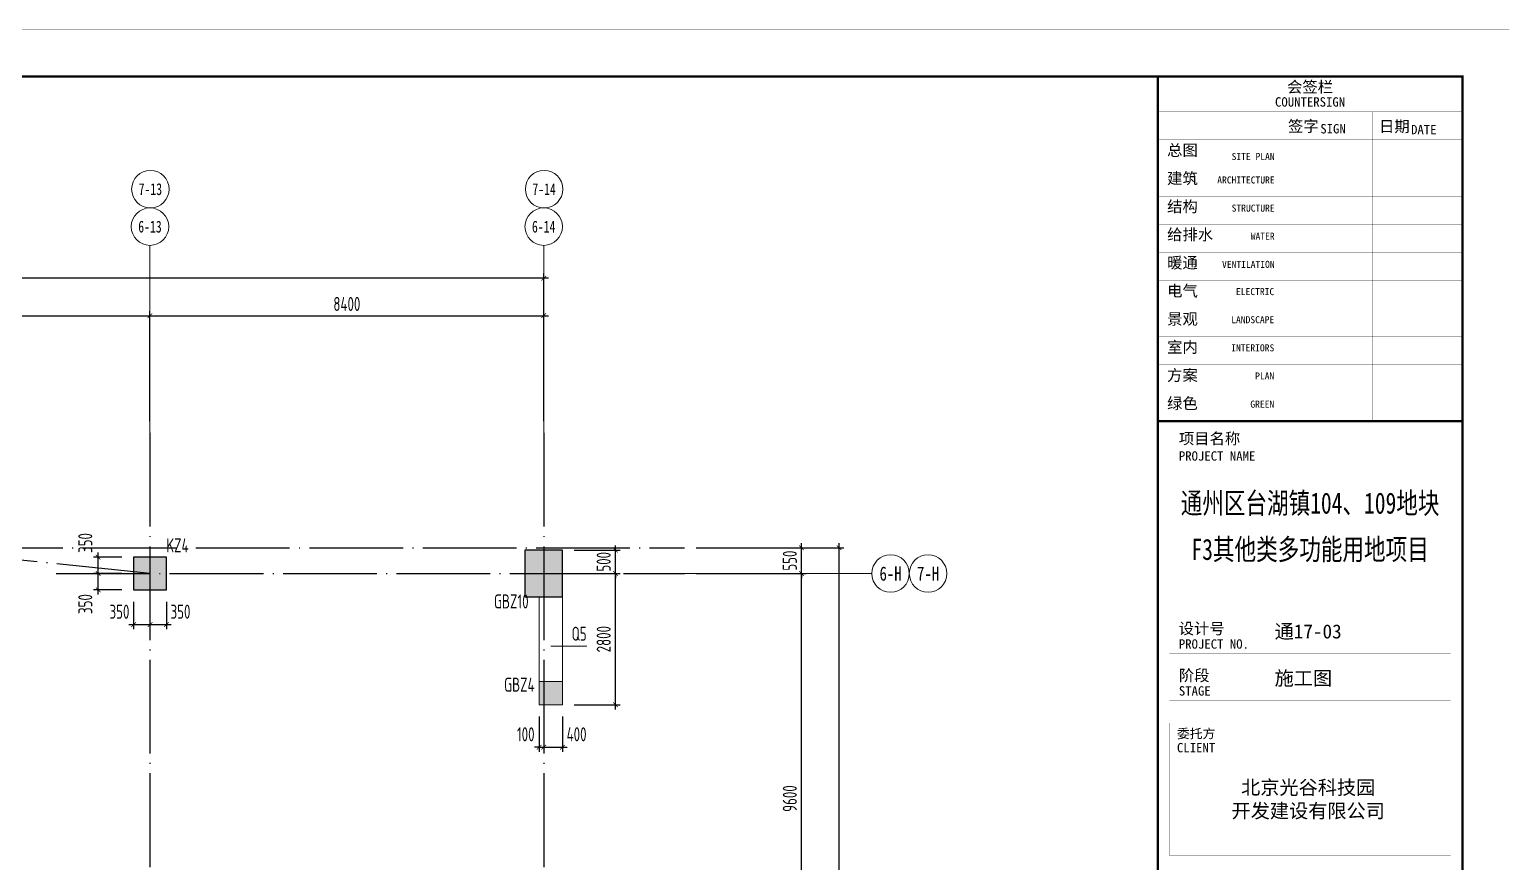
# Model space of a CAD drawing. Header units: millimetres. Extents: x -202076 to 1082610, y -439651 to 179350.
# Drawn here: x 141974 to 173545, y 58557 to 76322 of the extents above; entities that cross this region are included whole.
import ezdxf
from ezdxf.enums import TextEntityAlignment as Align

# ---------------------------------------------------------------- set-up
doc = ezdxf.new("R2010")
doc.units = ezdxf.units.MM
doc.header["$LTSCALE"] = 1000
doc.linetypes.add('DOTE', pattern=[2.42, 2, -0.2, 0.02, -0.2])
doc.linetypes.add('短虚线', pattern=[187.5, 125, -62.5])
for name, color, linetype in [('02-TEXT_轴号', 7, 'Continuous'), ('A_AXIS-轴线', 36, 'DOTE'), ('AXIS_TEXT', 7, 'Continuous'), ('COLU', 5, 'Continuous')]:
    doc.layers.add(name, color=color, linetype=linetype)
for name, color, linetype, lineweight in [('COLU_TEXT', 6, 'Continuous', 0), ('DIM', 3, 'Continuous', 0), ('WALL', 2, 'Continuous', 0), ('墙柱名称编号', 7, 'Continuous', 18), ('墙柱轮廓', 7, 'Continuous', 18), ('墙身名称编号', 3, 'Continuous', 18), ('墙身标注引线', 3, 'Continuous', 18), ('边缘构件填充', 253, 'Continuous', 18)]:
    doc.layers.add(name, color=color, linetype=linetype, lineweight=lineweight)
doc.styles.add('_TCH_AXIS', font='STXIHEI.TTF', dxfattribs={"width": 0.75})
doc.styles.add('COMPLEX', font='COMPLEX')
doc.styles.add('TSSD_Dimension', font='tssdeng.shx', dxfattribs={"width": 0.7, "bigfont": 'hztxt.shx'})
doc.styles.add('TSSD_Rein', font='tssdeng.shx', dxfattribs={"width": 0.7, "bigfont": 'hztxt.shx'})
doc.styles.add('图签信息$0$华文细黑', font='STXIHEI.TTF', dxfattribs={"height": 10})
doc.dimstyles.new('TSSD_100_100', dxfattribs={"dimtxt": 300, "dimasz": 100, "dimexe": 100, "dimexo": 250, "dimgap": 100, "dimtad": 1, "dimdec": 0, "dimzin": 0, "dimdsep": 46, "dimtxsty": 'TSSD_Dimension', "dimblk": 'ARCHTICK', "dimcen": 0, "dimdle": 100, "dimclrt": 7, "dimadec": 0, "dimazin": 0, "dimtfac": 1, "dimtdec": 0, "dimtix": 1, "dimtmove": 2, "dimatfit": 3, "dimfxl": 1, "dimtolj": 1, "dimtzin": 0, "dimarcsym": 0})

# ---------------------------------------------------------------- blocks, each defined once
blk = doc.blocks.new('_AXISO')
blk.add_circle((0, 0), 0.5)
at = {"layer": 'AXIS_TEXT', "style": 'COMPLEX', "width": 1.041667}
blk.add_attdef('A', text='', height=0.56, dxfattribs=at).set_placement((-0.25, -0.28), (0.25, -0.28), align=Align.FIT)
blk = doc.blocks.new('图签信息')
at = {"const_width": 0.5}
for points in [[(-65, 574), (-65, 500.5), (0, 500.5), (0, 574)], [(-65, 0), (0, 0), (0, 500.5), (-65, 500.5)]]:
    blk.add_lwpolyline(points, close=True, dxfattribs=at)
at = {"const_width": 0.05}
for points in [[(-65, 566.5), (0, 566.5)], [(-39.14, 566.5), (-39.14, 500.5)], [(-19.1, 566.5), (-19.1, 500.5)], [(-65, 560.5), (0, 560.5)], [(-65, 554.5), (0, 554.5)], [(-65, 548.5), (0, 548.5)], [(-65, 542.5), (0, 542.5)], [(-65, 536.5), (0, 536.5)], [(-65, 530.5), (0, 530.5)], [(-65, 524.5), (0, 524.5)], [(-65, 518.5), (0, 518.5)], [(-65, 512.5), (0, 512.5)], [(-65, 512.5), (0, 512.5)], [(-65, 506.5), (0, 506.5)], [(-65, 500.5), (0, 500.5)], [(-62.5, 450.87), (-2.5, 450.87)], [(-62.5, 440.87), (-2.5, 440.87)], [(-2.5, 407.85), (-2.5, 436.12), (-62.5, 436.12), (-62.5, 407.85)], [(-62.5, 407.85), (-2.5, 407.85)]]:
    blk.add_lwpolyline(points, dxfattribs=at)
at = {"style": '图签信息$0$华文细黑'}
for s, height, p in [('会签栏', 2.4, (-32.5, 573)), ('COUNTERSIGN', 2, (-32.5, 569.6))]:
    blk.add_text(s, height=height, dxfattribs=at).set_placement(p, align=Align.TOP_CENTER)
for s, height, p in [('签字', 2.4, (-37.22, 564.63)), ('SIGN', 2, (-30.32, 563.88)), ('日期', 2.4, (-17.79, 564.58)), ('DATE', 2, (-10.96, 563.7)), ('总图', 2.4, (-63, 559.5)), ('建筑', 2.4, (-63, 553.5)), ('结构', 2.4, (-63, 547.5)), ('给排水', 2.4, (-63, 541.5)), ('暖通', 2.4, (-63, 535.5)), ('电气', 2.4, (-63, 529.5)), ('景观', 2.4, (-63, 523.5)), ('室内', 2.4, (-63, 517.5)), ('方案', 2.4, (-63, 511.5)), ('绿色', 2.4, (-63, 505.5)), ('项目名称', 2.4, (-60.5, 498)), ('PROJECT NAME', 2, (-60.5, 494.08)), ('设计号', 2.4, (-60.54, 457.48)), ('PROJECT NO.', 2, (-60.5, 453.97)), ('阶段', 2.4, (-60.5, 447.47)), ('STAGE', 2, (-60.5, 443.97)), ('委托方', 2, (-60.9, 434.86)), ('CLIENT', 2, (-60.9, 431.86))]:
    blk.add_text(s, height=height, dxfattribs=at).set_placement(p, align=Align.TOP_LEFT)
for s, p in [('SITE PLAN', (-40.06, 557.7)), ('ARCHITECTURE', (-40.06, 552.7)), ('STRUCTURE', (-40.06, 546.7)), ('WATER', (-40.06, 540.7)), ('VENTILATION', (-40.06, 534.7)), ('ELECTRIC', (-40.14, 528.89)), ('LANDSCAPE', (-40.14, 522.89)), ('INTERIORS', (-40.14, 516.89)), ('PLAN', (-40.14, 510.89)), ('GREEN', (-40.14, 504.89))]:
    blk.add_text(s, height=1.5, dxfattribs=at).set_placement(p, align=Align.TOP_RIGHT)
at = {"color": 4, "style": '图签信息$0$华文细黑', "width": 0.75}
for s, p in [('通州区台湖镇104、109地块', (-32.5, 480.78)), ('F3其他类多功能用地项目', (-32.5, 470.91))]:
    blk.add_text(s, height=4.5, dxfattribs=at).set_placement(p, align=Align.CENTER)
at = {"color": 4, "ltscale": 0.001, "char_height": 3, "width": 58.4895, "style": '图签信息$0$华文细黑'}
for s, insert, attachment_point in [('通17-03', (-40.06, 455.51), 4), ('施工图', (-40.06, 445.51), 4), ('北京光谷科技园\\P开发建设有限公司', (-32.9, 419.71), 5)]:
    blk.add_mtext(s, dxfattribs=dict(at, insert=insert, attachment_point=attachment_point))
blk = doc.blocks.new('图签-A1')
at = {"color": 2}
blk.add_blockref('图签信息', (0, 0), dxfattribs=at)
blk = doc.blocks.new('_ARCHTICK')
at = {"color": 0, "linetype": 'ByBlock', "const_width": 0.15}
blk.add_lwpolyline([(-0.5, -0.5), (0.5, 0.5)], dxfattribs=at)
blk = doc.blocks.new('*D15')
at = {"layer": 'Defpoints', "color": 0, "transparency": 16777216}
for p in [(155943, 64719), (158443, 64719), (155943, 55119)]:
    blk.add_point(p, dxfattribs=at)
at = {"layer": 'DIM', "color": 0, "lineweight": -2, "transparency": 16777216}
for p, q in [((158443, 55019), (158443, 64819)), ((156193, 64719), (158543, 64719)), ((156193, 55119), (158543, 55119))]:
    blk.add_line(p, q, dxfattribs=at)
at = {"layer": 'DIM', "color": 0, "lineweight": -2, "transparency": 16777216, "xscale": 100, "yscale": 100, "zscale": 100}
for p, rotation in [((158443, 64719), 90), ((158443, 55119), 270)]:
    blk.add_blockref('_ARCHTICK', p, dxfattribs=dict(at, rotation=rotation))
at = {"layer": 'DIM', "color": 7, "transparency": 16777216, "insert": (158193, 59919), "char_height": 300, "attachment_point": 5, "rotation": 90, "style": 'TSSD_Dimension'}
blk.add_mtext('\\A1;9600', dxfattribs=at)
blk = doc.blocks.new('*D16')
at = {"layer": 'Defpoints', "color": 0, "transparency": 16777216}
for p in [(155943, 65269), (159243, 65269), (155943, 45519)]:
    blk.add_point(p, dxfattribs=at)
at = {"layer": 'DIM', "color": 0, "lineweight": -2, "transparency": 16777216}
for p, q in [((159243, 45419), (159243, 65369)), ((156193, 65269), (159343, 65269)), ((156193, 45519), (159343, 45519))]:
    blk.add_line(p, q, dxfattribs=at)
at = {"layer": 'DIM', "color": 0, "lineweight": -2, "transparency": 16777216, "xscale": 100, "yscale": 100, "zscale": 100}
for p, rotation in [((159243, 65269), 90), ((159243, 45519), 270)]:
    blk.add_blockref('_ARCHTICK', p, dxfattribs=dict(at, rotation=rotation))
at = {"layer": 'DIM', "color": 7, "transparency": 16777216, "insert": (158993, 55394), "char_height": 300, "attachment_point": 5, "rotation": 90, "style": 'TSSD_Dimension'}
blk.add_mtext('\\A1;19750', dxfattribs=at)
blk = doc.blocks.new('*D17')
at = {"layer": 'Defpoints', "color": 0, "transparency": 16777216}
for p in [(155943, 65269), (158443, 65269), (155943, 64719)]:
    blk.add_point(p, dxfattribs=at)
at = {"layer": 'DIM', "color": 0, "lineweight": -2, "transparency": 16777216}
for p, q in [((158443, 65269), (158443, 65369)), ((156193, 65269), (158543, 65269)), ((158443, 64719), (158443, 65269)), ((156193, 64719), (158543, 64719)), ((158443, 64719), (158443, 64619))]:
    blk.add_line(p, q, dxfattribs=at)
at = {"layer": 'DIM', "color": 0, "lineweight": -2, "transparency": 16777216, "xscale": 100, "yscale": 100, "zscale": 100}
for p, rotation in [((158443, 65269), 270), ((158443, 64719), 90)]:
    blk.add_blockref('_ARCHTICK', p, dxfattribs=dict(at, rotation=rotation))
at = {"layer": 'DIM', "color": 7, "transparency": 16777216, "insert": (158193, 64994), "char_height": 300, "attachment_point": 5, "rotation": 90, "style": 'TSSD_Dimension'}
blk.add_mtext('\\A1;550', dxfattribs=at)
blk = doc.blocks.new('*D29')
at = {"layer": 'Defpoints', "color": 0, "transparency": 16777216}
for p in [(144543, 70219), (136143, 67719), (144543, 67719)]:
    blk.add_point(p, dxfattribs=at)
at = {"layer": 'DIM', "color": 0, "lineweight": -2, "transparency": 16777216}
for p, q in [((136043, 70219), (144643, 70219)), ((136143, 67969), (136143, 70319)), ((144543, 67969), (144543, 70319))]:
    blk.add_line(p, q, dxfattribs=at)
at = {"layer": 'DIM', "color": 0, "lineweight": -2, "transparency": 16777216, "xscale": 100, "yscale": 100, "zscale": 100, "rotation": 180}
blk.add_blockref('_ARCHTICK', (136143, 70219), dxfattribs=at)
at = {"layer": 'DIM', "color": 0, "lineweight": -2, "transparency": 16777216, "xscale": 100, "yscale": 100, "zscale": 100}
blk.add_blockref('_ARCHTICK', (144543, 70219), dxfattribs=at)
at = {"layer": 'DIM', "color": 7, "transparency": 16777216, "insert": (140343, 70469), "char_height": 300, "attachment_point": 5, "style": 'TSSD_Dimension'}
blk.add_mtext('\\A1;8400', dxfattribs=at)
blk = doc.blocks.new('*D30')
at = {"layer": 'Defpoints', "color": 0, "transparency": 16777216}
for p in [(152943, 70219), (144543, 67719), (152943, 67719)]:
    blk.add_point(p, dxfattribs=at)
at = {"layer": 'DIM', "color": 0, "lineweight": -2, "transparency": 16777216}
for p, q in [((144443, 70219), (153043, 70219)), ((144543, 67969), (144543, 70319)), ((152943, 67969), (152943, 70319))]:
    blk.add_line(p, q, dxfattribs=at)
at = {"layer": 'DIM', "color": 0, "lineweight": -2, "transparency": 16777216, "xscale": 100, "yscale": 100, "zscale": 100, "rotation": 180}
blk.add_blockref('_ARCHTICK', (144543, 70219), dxfattribs=at)
at = {"layer": 'DIM', "color": 0, "lineweight": -2, "transparency": 16777216, "xscale": 100, "yscale": 100, "zscale": 100}
blk.add_blockref('_ARCHTICK', (152943, 70219), dxfattribs=at)
at = {"layer": 'DIM', "color": 7, "transparency": 16777216, "insert": (148743, 70469), "char_height": 300, "attachment_point": 5, "style": 'TSSD_Dimension'}
blk.add_mtext('\\A1;8400', dxfattribs=at)
blk = doc.blocks.new('*D31')
at = {"layer": 'Defpoints', "color": 0, "transparency": 16777216}
for p in [(102543, 71019), (102543, 67719), (152943, 67719)]:
    blk.add_point(p, dxfattribs=at)
at = {"layer": 'DIM', "color": 0, "lineweight": -2, "transparency": 16777216}
for p, q in [((102543, 67969), (102543, 71119)), ((152943, 67969), (152943, 71119)), ((153043, 71019), (102443, 71019))]:
    blk.add_line(p, q, dxfattribs=at)
at = {"layer": 'DIM', "color": 0, "lineweight": -2, "transparency": 16777216, "xscale": 100, "yscale": 100, "zscale": 100, "rotation": 180}
blk.add_blockref('_ARCHTICK', (102543, 71019), dxfattribs=at)
at = {"layer": 'DIM', "color": 0, "lineweight": -2, "transparency": 16777216, "xscale": 100, "yscale": 100, "zscale": 100}
blk.add_blockref('_ARCHTICK', (152943, 71019), dxfattribs=at)
at = {"layer": 'DIM', "color": 7, "transparency": 16777216, "insert": (127743, 71269), "char_height": 300, "attachment_point": 5, "style": 'TSSD_Dimension'}
blk.add_mtext('\\A1;50400', dxfattribs=at)
blk = doc.blocks.new('*D64')
at = {"layer": 'Defpoints', "color": 0, "transparency": 16777216}
for p in [(153343, 64719), (154472, 64719), (153343, 61919)]:
    blk.add_point(p, dxfattribs=at)
at = {"layer": 'DIM', "color": 0, "lineweight": -2, "transparency": 16777216}
for p, q in [((154472, 61819), (154472, 64819)), ((153593, 64719), (154572, 64719)), ((153593, 61919), (154572, 61919))]:
    blk.add_line(p, q, dxfattribs=at)
at = {"layer": 'DIM', "color": 0, "lineweight": -2, "transparency": 16777216, "xscale": 100, "yscale": 100, "zscale": 100}
for p, rotation in [((154472, 64719), 90), ((154472, 61919), 270)]:
    blk.add_blockref('_ARCHTICK', p, dxfattribs=dict(at, rotation=rotation))
at = {"layer": 'DIM', "color": 7, "transparency": 16777216, "insert": (154222, 63319), "char_height": 300, "attachment_point": 5, "rotation": 90, "style": 'TSSD_Dimension'}
blk.add_mtext('\\A1;2800', dxfattribs=at)
blk = doc.blocks.new('*D65')
at = {"layer": 'Defpoints', "color": 0, "transparency": 16777216}
for p in [(153343, 65219), (154472, 65219), (153343, 64719)]:
    blk.add_point(p, dxfattribs=at)
at = {"layer": 'DIM', "color": 0, "lineweight": -2, "transparency": 16777216}
for p, q in [((153593, 65219), (154572, 65219)), ((154472, 65219), (154472, 65319)), ((154472, 64719), (154472, 65219)), ((153593, 64719), (154572, 64719)), ((154472, 64719), (154472, 64619))]:
    blk.add_line(p, q, dxfattribs=at)
at = {"layer": 'DIM', "color": 0, "lineweight": -2, "transparency": 16777216, "xscale": 100, "yscale": 100, "zscale": 100}
for p, rotation in [((154472, 65219), 270), ((154472, 64719), 90)]:
    blk.add_blockref('_ARCHTICK', p, dxfattribs=dict(at, rotation=rotation))
at = {"layer": 'DIM', "color": 7, "transparency": 16777216, "insert": (154222, 64969), "char_height": 300, "attachment_point": 5, "rotation": 90, "style": 'TSSD_Dimension'}
blk.add_mtext('\\A1;500', dxfattribs=at)
blk = doc.blocks.new('*D68')
at = {"layer": 'Defpoints', "color": 0, "transparency": 16777216}
for p in [(152843, 61919), (152943, 61919), (152943, 61015)]:
    blk.add_point(p, dxfattribs=at)
at = {"layer": 'DIM', "color": 0, "lineweight": -2, "transparency": 16777216}
for p, q in [((152843, 61669), (152843, 60915)), ((152943, 61669), (152943, 60915)), ((152843, 61015), (152743, 61015)), ((152843, 61015), (152943, 61015)), ((152943, 61015), (153043, 61015))]:
    blk.add_line(p, q, dxfattribs=at)
at = {"layer": 'DIM', "color": 0, "lineweight": -2, "transparency": 16777216, "xscale": 100, "yscale": 100, "zscale": 100}
blk.add_blockref('_ARCHTICK', (152843, 61015), dxfattribs=at)
at = {"layer": 'DIM', "color": 0, "lineweight": -2, "transparency": 16777216, "xscale": 100, "yscale": 100, "zscale": 100, "rotation": 180}
blk.add_blockref('_ARCHTICK', (152943, 61015), dxfattribs=at)
at = {"layer": 'DIM', "color": 7, "transparency": 16777216, "insert": (152560, 61290), "char_height": 300, "attachment_point": 5, "style": 'TSSD_Dimension'}
blk.add_mtext('\\A1;100', dxfattribs=at)
blk = doc.blocks.new('*D69')
at = {"layer": 'Defpoints', "color": 0, "transparency": 16777216}
for p in [(152943, 61919), (153343, 61919), (153343, 61015)]:
    blk.add_point(p, dxfattribs=at)
at = {"layer": 'DIM', "color": 0, "lineweight": -2, "transparency": 16777216}
for p, q in [((152943, 61669), (152943, 60915)), ((153343, 61669), (153343, 60915)), ((152843, 61015), (153443, 61015))]:
    blk.add_line(p, q, dxfattribs=at)
at = {"layer": 'DIM', "color": 0, "lineweight": -2, "transparency": 16777216, "xscale": 100, "yscale": 100, "zscale": 100, "rotation": 180}
blk.add_blockref('_ARCHTICK', (152943, 61015), dxfattribs=at)
at = {"layer": 'DIM', "color": 0, "lineweight": -2, "transparency": 16777216, "xscale": 100, "yscale": 100, "zscale": 100}
blk.add_blockref('_ARCHTICK', (153343, 61015), dxfattribs=at)
at = {"layer": 'DIM', "color": 7, "transparency": 16777216, "insert": (153644, 61290), "char_height": 300, "attachment_point": 5, "style": 'TSSD_Dimension'}
blk.add_mtext('\\A1;400', dxfattribs=at)
blk = doc.blocks.new('*D110')
at = {"layer": 'Defpoints', "color": 0, "transparency": 16777216}
for p in [(143437, 65069), (144193, 65069), (144193, 64719)]:
    blk.add_point(p, dxfattribs=at)
at = {"layer": 'DIM', "color": 0, "lineweight": -2, "transparency": 16777216}
for p, q in [((143943, 65069), (143337, 65069)), ((143437, 64619), (143437, 65169)), ((143943, 64719), (143337, 64719))]:
    blk.add_line(p, q, dxfattribs=at)
at = {"layer": 'DIM', "color": 0, "lineweight": -2, "transparency": 16777216, "xscale": 100, "yscale": 100, "zscale": 100}
for p, rotation in [((143437, 65069), 90), ((143437, 64719), 270)]:
    blk.add_blockref('_ARCHTICK', p, dxfattribs=dict(at, rotation=rotation))
at = {"layer": 'DIM', "color": 7, "transparency": 16777216, "insert": (143162, 65370), "char_height": 300, "attachment_point": 5, "rotation": 90, "style": 'TSSD_Dimension'}
blk.add_mtext('\\A1;350', dxfattribs=at)
blk = doc.blocks.new('*D111')
at = {"layer": 'Defpoints', "color": 0, "transparency": 16777216}
for p in [(144193, 64369), (144543, 64369), (144543, 63630)]:
    blk.add_point(p, dxfattribs=at)
at = {"layer": 'DIM', "color": 0, "lineweight": -2, "transparency": 16777216}
for p, q in [((144193, 64119), (144193, 63530)), ((144543, 64119), (144543, 63530)), ((144093, 63630), (144643, 63630))]:
    blk.add_line(p, q, dxfattribs=at)
at = {"layer": 'DIM', "color": 0, "lineweight": -2, "transparency": 16777216, "xscale": 100, "yscale": 100, "zscale": 100, "rotation": 180}
blk.add_blockref('_ARCHTICK', (144193, 63630), dxfattribs=at)
at = {"layer": 'DIM', "color": 0, "lineweight": -2, "transparency": 16777216, "xscale": 100, "yscale": 100, "zscale": 100}
blk.add_blockref('_ARCHTICK', (144543, 63630), dxfattribs=at)
at = {"layer": 'DIM', "color": 7, "transparency": 16777216, "insert": (143892, 63905), "char_height": 300, "attachment_point": 5, "style": 'TSSD_Dimension'}
blk.add_mtext('\\A1;350', dxfattribs=at)
blk = doc.blocks.new('*D112')
at = {"layer": 'Defpoints', "color": 0, "transparency": 16777216}
for p in [(144543, 64369), (144893, 64369), (144893, 63630)]:
    blk.add_point(p, dxfattribs=at)
at = {"layer": 'DIM', "color": 0, "lineweight": -2, "transparency": 16777216}
for p, q in [((144543, 64119), (144543, 63530)), ((144893, 64119), (144893, 63530)), ((144443, 63630), (144993, 63630))]:
    blk.add_line(p, q, dxfattribs=at)
at = {"layer": 'DIM', "color": 0, "lineweight": -2, "transparency": 16777216, "xscale": 100, "yscale": 100, "zscale": 100, "rotation": 180}
blk.add_blockref('_ARCHTICK', (144543, 63630), dxfattribs=at)
at = {"layer": 'DIM', "color": 0, "lineweight": -2, "transparency": 16777216, "xscale": 100, "yscale": 100, "zscale": 100}
blk.add_blockref('_ARCHTICK', (144893, 63630), dxfattribs=at)
at = {"layer": 'DIM', "color": 7, "transparency": 16777216, "insert": (145194, 63905), "char_height": 300, "attachment_point": 5, "style": 'TSSD_Dimension'}
blk.add_mtext('\\A1;350', dxfattribs=at)
blk = doc.blocks.new('*D113')
at = {"layer": 'Defpoints', "color": 0, "transparency": 16777216}
for p in [(143437, 64719), (144193, 64719), (144193, 64369)]:
    blk.add_point(p, dxfattribs=at)
at = {"layer": 'DIM', "color": 0, "lineweight": -2, "transparency": 16777216}
for p, q in [((143437, 64269), (143437, 64819)), ((143943, 64719), (143337, 64719)), ((143943, 64369), (143337, 64369))]:
    blk.add_line(p, q, dxfattribs=at)
at = {"layer": 'DIM', "color": 0, "lineweight": -2, "transparency": 16777216, "xscale": 100, "yscale": 100, "zscale": 100}
for p, rotation in [((143437, 64719), 90), ((143437, 64369), 270)]:
    blk.add_blockref('_ARCHTICK', p, dxfattribs=dict(at, rotation=rotation))
at = {"layer": 'DIM', "color": 7, "transparency": 16777216, "insert": (143162, 64068), "char_height": 300, "attachment_point": 5, "rotation": 90, "style": 'TSSD_Dimension'}
blk.add_mtext('\\A1;350', dxfattribs=at)
blk = doc.blocks.new('图框-A1')
for points, const_width in [([(0, 0), (841, 0), (841, 594), (0, 594)], 0.05), ([(766, 584), (25, 584), (25, 10), (766, 10)], 0.5)]:
    blk.add_lwpolyline(points, close=True, dxfattribs=dict(const_width=const_width))

msp = doc.modelspace()

# ---------------------------------------------------------------- hatches: boundary and pattern name
at = {"layer": '边缘构件填充'}
h = msp.add_hatch(color=256, dxfattribs=at)
h.dxf.hatch_style = 1
h.paths.add_polyline_path([(144892.7, 65069), (144192.7, 65069), (144192.7, 64369), (144892.7, 64369)])
h = msp.add_hatch(color=256, dxfattribs=at)
h.dxf.hatch_style = 1
h.paths.add_polyline_path([(152542.7, 65219), (152542.7, 64219)], flags=0)
h.paths.add_polyline_path([(152542.7, 64219), (152542.7, 65219), (153342.7, 65219), (153342.7, 64219)], flags=17)
h = msp.add_hatch(color=256, dxfattribs=at)
h.dxf.hatch_style = 1
h.paths.add_polyline_path([(152542.7, 65219), (152542.7, 64219), (153342.7, 64219), (153342.7, 65219)], flags=17)
h.paths.add_polyline_path([(152542.7, 65219), (152542.7, 64219)], flags=0)
h = msp.add_hatch(color=256, dxfattribs=at)
h.dxf.hatch_style = 1
h.paths.add_polyline_path([(153342.7, 62419), (152842.7, 62419), (152842.7, 61919), (153342.7, 61919)], flags=17)
h.paths.add_polyline_path([(153342.7, 61919), (153342.7, 62419)], flags=0)

# ---------------------------------------------------------------- linework, layer by layer
at = {"layer": 'A_AXIS-轴线'}
for p, q in [((144542.7, 67719), (144542.7, 42519)), ((152942.7, 67719), (152942.7, 42519)), ((144542.7, 64719), (139192.7, 65269))]:
    msp.add_line(p, q, dxfattribs=at)
for points in [[(99542.7, 65269), (155943, 65269)], [(142542.7, 64719), (155943, 64719)]]:
    msp.add_lwpolyline(points, dxfattribs=at)
at = {"layer": 'COLU'}
for points in [[(144892.7, 65069), (144192.7, 65069), (144192.7, 64369), (144892.7, 64369)], [(153342.7, 65219), (152542.7, 65219), (152542.7, 64219), (153342.7, 64219)]]:
    msp.add_lwpolyline(points, close=True, dxfattribs=at)
at = {"layer": 'DIM'}
for p, q in [((144542.7, 67719), (144542.7, 71719)), ((152942.7, 67719), (152942.7, 71719)), ((155943, 64719), (159943, 64719))]:
    msp.add_line(p, q, dxfattribs=at)
at = {"layer": 'WALL'}
msp.add_lwpolyline([(152842.7, 64219), (152842.7, 61919), (153342.7, 61919), (153342.7, 64219), (153342.7, 61919)], dxfattribs=at)
at = {"layer": '墙柱轮廓'}
msp.add_lwpolyline([(152542.7, 65219), (152542.7, 64219), (152542.7, 65219), (153342.7, 65219), (153342.7, 64219), (152542.7, 64219)], dxfattribs=at)
at = {"layer": '墙柱轮廓', "linetype": '短虚线'}
msp.add_lwpolyline([(153342.7, 62419), (152842.7, 62419), (152842.7, 61919), (153342.7, 61919), (153342.7, 62419), (153342.7, 61919)], dxfattribs=at)
at = {"layer": '墙身标注引线'}
msp.add_line((153092.7, 63169), (153863.8, 63169), dxfattribs=at)

# ---------------------------------------------------------------- block references
at = {"xscale": 100, "yscale": 100, "zscale": 100}
for name, p in [('图框-A1', (89442.7, 16919)), ('图签-A1', (172542.7, 17919))]:
    msp.add_blockref(name, p, dxfattribs=at)
at = {"layer": 'DIM'}
ref = msp.add_blockref('_AXISO', (144551.2, 72918.9), dxfattribs=dict(at, xscale=800, yscale=800, zscale=800))
ref.add_attrib('A', '7-13', dxfattribs={"layer": '02-TEXT_轴号', "height": 252.11, "style": '_TCH_AXIS', "width": 0.743037}).set_placement((144301.1, 72792.9), (144801.2, 72792.9), align=Align.FIT)
ref = msp.add_blockref('_AXISO', (152951.2, 72918.9), dxfattribs=dict(at, xscale=800, yscale=800, zscale=800))
ref.add_attrib('A', '7-14', dxfattribs={"layer": '02-TEXT_轴号', "height": 252.11, "style": '_TCH_AXIS', "width": 0.743037}).set_placement((152701.1, 72792.9), (153201.2, 72792.9), align=Align.FIT)
ref = msp.add_blockref('_AXISO', (144542.7, 72119), dxfattribs=dict(at, xscale=800, yscale=800, zscale=800))
ref.add_attrib('A', '6-13', dxfattribs={"layer": '02-TEXT_轴号', "height": 252.11, "style": '_TCH_AXIS', "width": 0.743037}).set_placement((144292.6, 71992.9), (144792.7, 71992.9), align=Align.FIT)
ref = msp.add_blockref('_AXISO', (152942.7, 72119), dxfattribs=dict(at, xscale=800, yscale=800, zscale=800))
ref.add_attrib('A', '6-14', dxfattribs={"layer": '02-TEXT_轴号', "height": 252.11, "style": '_TCH_AXIS', "width": 0.743037}).set_placement((152692.6, 71992.9), (153192.7, 71992.9), align=Align.FIT)
ref = msp.add_blockref('_AXISO', (160343, 64719), dxfattribs=dict(at, xscale=800, yscale=800, zscale=800))
ref.add_attrib('A', '6-H', dxfattribs={"layer": '02-TEXT_轴号', "height": 302.12, "style": '_TCH_AXIS', "width": 0.743037}).set_placement((160107.2, 64567.9), (160578.8, 64567.9), align=Align.FIT)
ref = msp.add_blockref('_AXISO', (161143, 64719), dxfattribs=dict(at, xscale=800, yscale=800, zscale=800))
ref.add_attrib('A', '7-H', dxfattribs={"layer": '02-TEXT_轴号', "height": 296.95, "style": '_TCH_AXIS', "width": 0.761209}).set_placement((160905.6, 64570.5), (161380.4, 64570.5), align=Align.FIT)

# ---------------------------------------------------------------- texts
at = {"layer": 'COLU_TEXT', "linetype": 'Continuous', "style": 'TSSD_Rein', "width": 0.7}
msp.add_text('KZ4', height=300, dxfattribs=at).set_placement((144892.7, 65169))
at = {"layer": '墙柱名称编号', "color": 2, "linetype": 'Continuous', "style": 'TSSD_Rein', "width": 0.7}
for s, p in [('GBZ10', (151883.4, 63883.8)), ('GBZ4', (152098.9, 62107.6))]:
    msp.add_text(s, height=300, dxfattribs=at).set_placement(p, align=Align.BOTTOM_LEFT)
at = {"layer": '墙身名称编号', "linetype": 'Continuous', "style": 'TSSD_Rein', "width": 0.7}
msp.add_text('Q5', height=300, dxfattribs=at).set_placement((153538.4, 63195.7), align=Align.BOTTOM_LEFT)

# ---------------------------------------------------------------- dimensions: what is measured, and where the dimension line sits
at = {"layer": 'DIM'}
for base, p1, p2, picture, middle in [((102542.7, 71019), (152942.7, 67719), (102542.7, 67719), '*D31', (127742.7, 71269)), ((144542.7, 70219), (136142.7, 67719), (144542.7, 67719), '*D29', (140342.7, 70469)), ((152942.7, 70219), (144542.7, 67719), (152942.7, 67719), '*D30', (148742.7, 70469))]:
    dim = msp.add_linear_dim(base=base, p1=p1, p2=p2, dimstyle='TSSD_100_100', dxfattribs=at)
    dim.commit()
    dim.dimension.update_dxf_attribs({"geometry": picture, "text_midpoint": middle})
for base, p1, p2, picture, middle in [((143437.4, 65069), (144192.7, 64719), (144192.7, 65069), '*D110', (143162.4, 65370.1)), ((143437.4, 64719), (144192.7, 64369), (144192.7, 64719), '*D113', (143162.4, 64067.9))]:
    dim = msp.add_linear_dim(base=base, p1=p1, p2=p2, angle=90, dimstyle='TSSD_100_100', dxfattribs=at)
    dim.commit()
    dim.dimension.update_dxf_attribs({"geometry": picture, "text_midpoint": middle, "dimtype": 160})
for base, p1, p2, picture, middle in [((159243, 65269), (155943, 45519), (155943, 65269), '*D16', (158993, 55394)), ((158443, 65269), (155943, 64719), (155943, 65269), '*D17', (158193, 64994)), ((154471.9, 65219), (153342.7, 64719), (153342.7, 65219), '*D65', (154221.9, 64969)), ((154471.9, 64719), (153342.7, 61919), (153342.7, 64719), '*D64', (154221.9, 63319)), ((158443, 64719), (155943, 55119), (155943, 64719), '*D15', (158193, 59919))]:
    dim = msp.add_linear_dim(base=base, p1=p1, p2=p2, angle=90, dimstyle='TSSD_100_100', dxfattribs=at)
    dim.commit()
    dim.dimension.update_dxf_attribs({"geometry": picture, "text_midpoint": middle})
for base, p1, p2, picture, middle in [((144542.7, 63629.5), (144192.7, 64369), (144542.7, 64369), '*D111', (143891.6, 63904.5)), ((144892.7, 63629.5), (144542.7, 64369), (144892.7, 64369), '*D112', (145193.7, 63904.5)), ((152942.7, 61015.1), (152842.7, 61919), (152942.7, 61919), '*D68', (152560.4, 61290.1)), ((153342.7, 61015.1), (152942.7, 61919), (153342.7, 61919), '*D69', (153643.7, 61290.1))]:
    dim = msp.add_linear_dim(base=base, p1=p1, p2=p2, dimstyle='TSSD_100_100', dxfattribs=at)
    dim.commit()
    dim.dimension.update_dxf_attribs({"geometry": picture, "text_midpoint": middle, "dimtype": 160})

doc.saveas('drawing.dxf')
